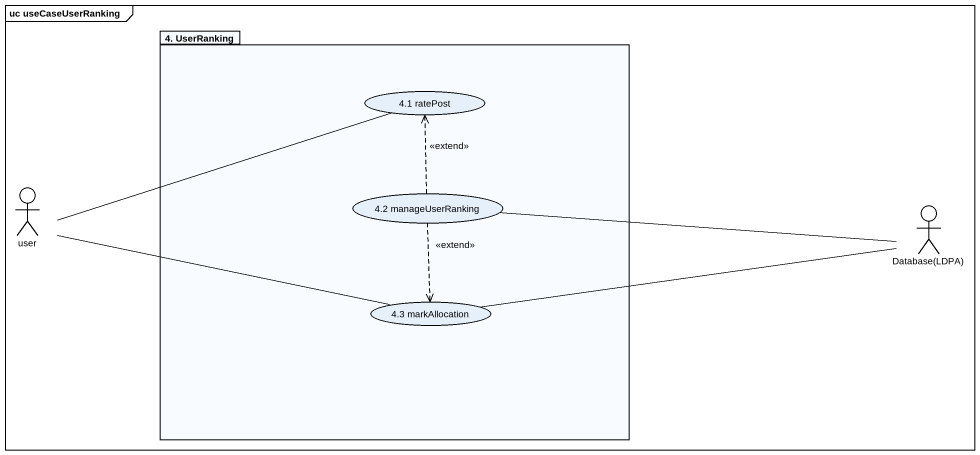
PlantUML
@startuml
mainframe uc useCaseUserRanking
package "4. UserRanking" as p4_UserRanking {
  usecase "4.1 ratePost" as u4_1_ratePost
  usecase "4.2 manageUserRanking" as u4_2_manageUserRanking
  usecase "4.3 markAllocation" as u4_3_markAllocation
}
actor user
actor "Database(LDPA)" as Database_LDPA
user -right- u4_1_ratePost
user -right- u4_3_markAllocation
u4_2_manageUserRanking .up.> u4_1_ratePost : <<extend>>
u4_2_manageUserRanking -right- Database_LDPA
u4_2_manageUserRanking ..> u4_3_markAllocation : <<extend>>
u4_3_markAllocation -right- Database_LDPA
@enduml
